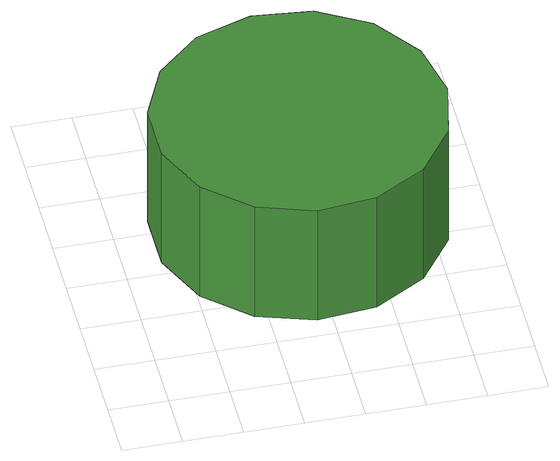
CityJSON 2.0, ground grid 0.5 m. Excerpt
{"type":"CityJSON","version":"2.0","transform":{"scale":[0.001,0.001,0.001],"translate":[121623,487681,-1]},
"CityObjects":{
"tree1":{"type":"SolitaryVegetationObject","attributes":{"function":"something"},"geometry":[{"type":"MultiSurface","lod":"1","boundaries":[[[0,1,2,3,4,5,6,7,8,9,10,11,12,13,14]],[[15,16,17,18,19,20,21,22,23,24,25,26,27,28,29]],[[0,29,28,1]],[[1,28,27,2]],[[2,27,26,3]],[[3,26,25,4]],[[4,25,24,5]],[[5,24,23,6]],[[6,23,22,7]],[[7,22,21,8]],[[8,21,20,9]],[[9,20,19,10]],[[10,19,18,11]],[[11,18,17,12]],[[12,17,16,13]],[[13,16,15,14]],[[14,15,29,0]]]}]}
},
"vertices":[
[2710,1896,1948],[2605,2389,1948],[2308,2797,1948],[1871,3050,1948],[1370,3103,1948],[890,2947,1948],[515,2609,1948],[309,2148,1948],[309,1643,1948],[515,1182,1948],[890,845,1948],[1370,689,1948],[1871,741,1948],[2308,994,1948],[2605,1402,1948],[2605,1402,785],[2308,994,785],[1871,741,785],[1370,689,785],[890,845,785],[515,1182,785],[309,1643,785],[309,2148,785],[515,2609,785],[890,2947,785],[1370,3103,785],[1871,3050,785],[2308,2797,785],[2605,2389,785],[2710,1896,785]
]}
